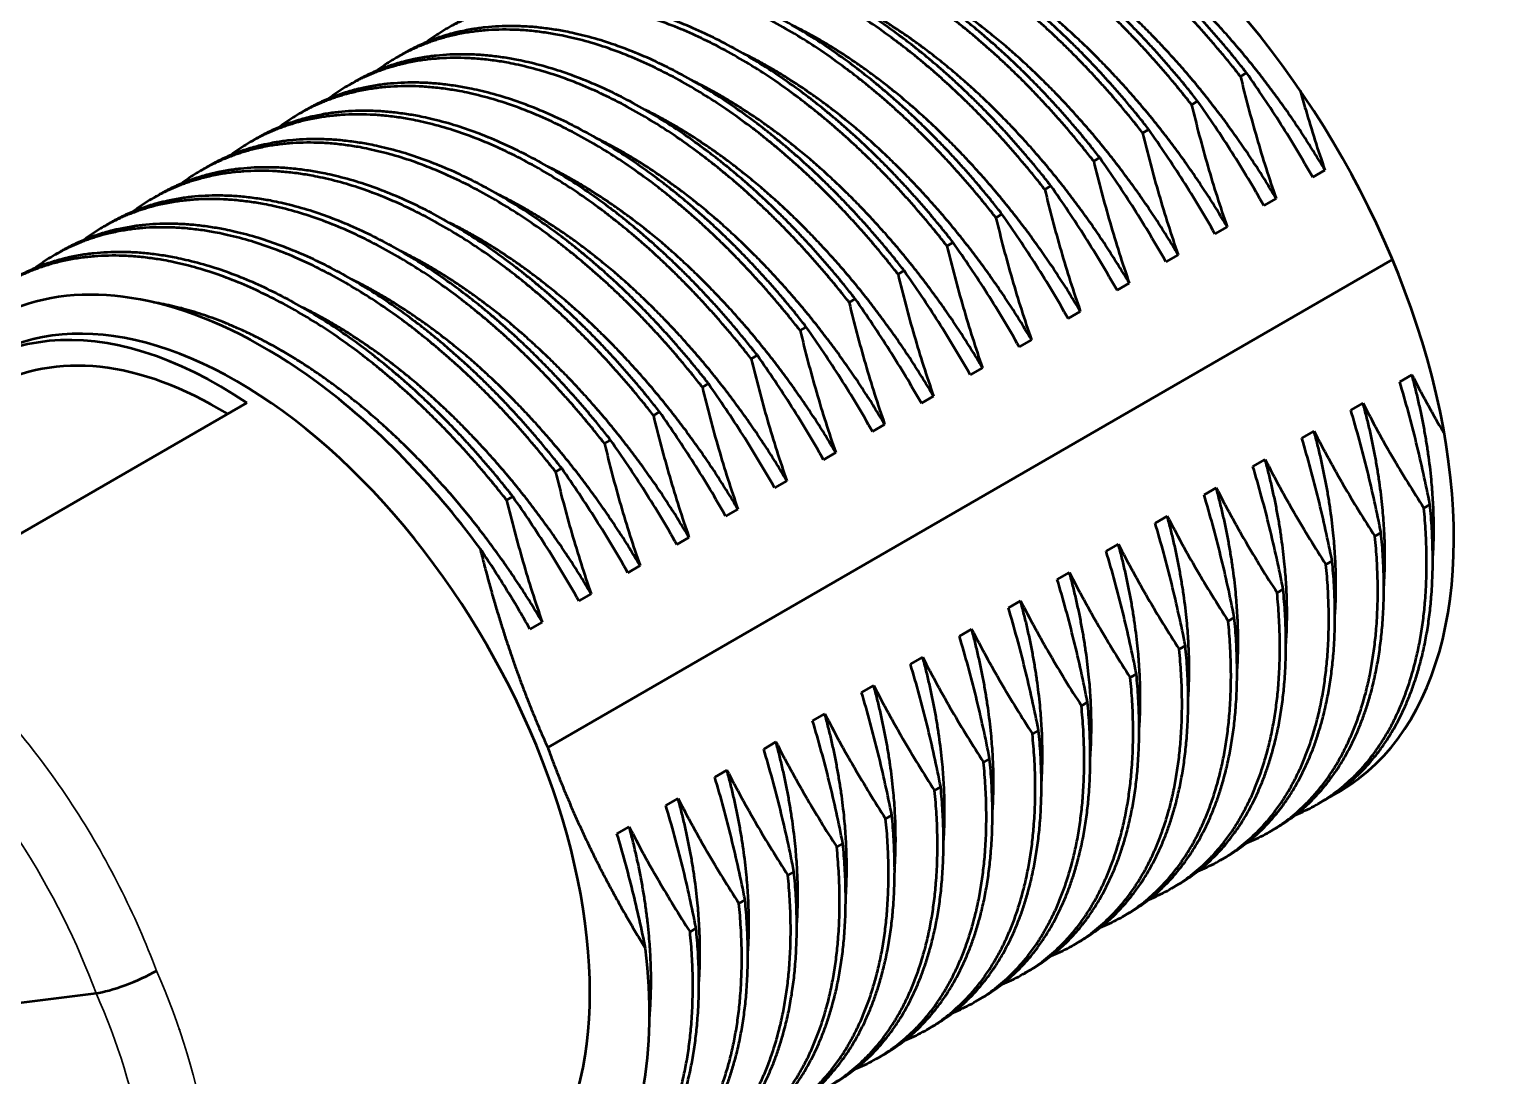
# Model space of a CAD drawing. Header units: millimetres. Extents: x -86 to 841, y -58 to 594.
# Drawn here: x 281.61 to 297.43, y 244.91 to 256.26 of the extents above; entities that cross this region are included whole.
import ezdxf

# ---------------------------------------------------------------- set-up
doc = ezdxf.new("R2010")
doc.units = ezdxf.units.MM
for name, color, linetype, lineweight in [('Symbol (ISO)', 7, 'Continuous', 25), ('Visible (ISO)', 7, 'Continuous', 50), ('Visible Narrow (ISO)', 7, 'Continuous', 35)]:
    doc.layers.add(name, color=color, linetype=linetype, lineweight=lineweight)
doc.styles.add('Note Text (ISO)', font='tahoma.ttf')
doc.dimstyles.new('Default - Method 1b (ISO)$7', dxfattribs={"dimtxt": 3.5, "dimasz": 2.5, "dimexe": 3.175, "dimexo": 0, "dimgap": 0.762, "dimtad": 1, "dimtoh": 1, "dimrnd": 1e-08, "dimtxsty": 'Note Text (ISO)', "dimcen": 0.09, "dimdle": 10, "dimclrd": 256, "dimclre": 256, "dimclrt": 256, "dimazin": 2, "dimtfac": 1, "dimtmove": 0, "dimatfit": 3, "dimfxl": 1, "dimtolj": 1, "dimlwd": -1, "dimlwe": -1, "dimarcsym": 0})

msp = doc.modelspace()

# ---------------------------------------------------------------- linework, layer by layer
at = {"layer": 'Visible (ISO)'}
for p, q in [((285.667, 255.996), (285.601, 255.958)), ((294.737, 255.747), (294.803, 255.786)), ((285.137, 255.69), (285.071, 255.652)), ((284.607, 255.384), (284.54, 255.345)), ((294.207, 255.441), (294.273, 255.479)), ((284.076, 255.077), (284.01, 255.039)), ((293.677, 255.135), (293.743, 255.173)), ((283.546, 254.771), (283.48, 254.733)), ((293.146, 254.829), (293.212, 254.867)), ((295.653, 254.731), (295.52, 254.654)), ((283.016, 254.465), (282.949, 254.427)), ((292.616, 254.522), (292.682, 254.561)), ((295.123, 254.424), (294.99, 254.348)), ((282.485, 254.159), (282.419, 254.121)), ((292.086, 254.216), (292.152, 254.255)), ((294.592, 254.118), (294.46, 254.042)), ((281.955, 253.853), (281.889, 253.814)), ((291.555, 253.91), (291.621, 253.948)), ((294.062, 253.812), (293.929, 253.736)), ((287.227, 248.473), (296.385, 253.761)), ((291.025, 253.604), (291.091, 253.642)), ((293.532, 253.506), (293.399, 253.429)), ((290.495, 253.298), (290.561, 253.336)), ((293.001, 253.2), (292.869, 253.123)), ((289.964, 252.992), (290.031, 253.03)), ((292.471, 252.893), (292.338, 252.817)), ((289.434, 252.685), (289.5, 252.724)), ((291.941, 252.587), (291.808, 252.511)), ((288.904, 252.379), (288.97, 252.417)), ((296.463, 252.437), (296.596, 252.513)), ((291.41, 252.281), (291.278, 252.205)), ((283.966, 252.208), (280.067, 249.957)), ((288.373, 252.073), (288.44, 252.111)), ((295.933, 252.13), (296.066, 252.207)), ((290.88, 251.975), (290.747, 251.898)), ((295.403, 251.824), (295.535, 251.901)), ((287.843, 251.767), (287.909, 251.805)), ((290.35, 251.669), (290.217, 251.592)), ((294.872, 251.518), (295.005, 251.595)), ((287.313, 251.461), (287.379, 251.499)), ((289.819, 251.363), (289.687, 251.286)), ((294.342, 251.212), (294.475, 251.288)), ((286.782, 251.154), (286.849, 251.193)), ((289.289, 251.056), (289.156, 250.98)), ((293.812, 250.906), (293.944, 250.982)), ((296.791, 251.106), (296.725, 251.068)), ((296.261, 250.8), (296.195, 250.762)), ((288.759, 250.75), (288.626, 250.674)), ((293.281, 250.6), (293.414, 250.676)), ((295.731, 250.494), (295.664, 250.456)), ((288.228, 250.444), (288.096, 250.367)), ((292.751, 250.293), (292.884, 250.37)), ((295.2, 250.188), (295.134, 250.15)), ((287.698, 250.138), (287.565, 250.061)), ((292.221, 249.987), (292.353, 250.064)), ((294.67, 249.882), (294.604, 249.843)), ((287.168, 249.832), (287.035, 249.755)), ((291.69, 249.681), (291.823, 249.757)), ((294.14, 249.576), (294.073, 249.537)), ((291.16, 249.375), (291.293, 249.451)), ((293.609, 249.269), (293.543, 249.231)), ((290.63, 249.069), (290.762, 249.145)), ((293.079, 248.963), (293.013, 248.925)), ((290.099, 248.762), (290.232, 248.839)), ((292.549, 248.657), (292.482, 248.619)), ((281.655, 248.439), (281.654, 248.439)), ((289.569, 248.456), (289.702, 248.533)), ((292.018, 248.351), (291.952, 248.313)), ((289.039, 248.15), (289.171, 248.227)), ((281.957, 248.025), (281.957, 248.025)), ((291.488, 248.045), (291.422, 248.006)), ((288.508, 247.844), (288.641, 247.92)), ((295.645, 247.9), (295.579, 247.862)), ((282.153, 247.728), (282.153, 247.728)), ((290.958, 247.738), (290.891, 247.7)), ((287.978, 247.538), (288.111, 247.614)), ((295.114, 247.594), (295.048, 247.556)), ((290.427, 247.432), (290.361, 247.394)), ((282.455, 247.213), (282.456, 247.213)), ((282.485, 247.159), (282.484, 247.159)), ((294.584, 247.288), (294.518, 247.249)), ((289.897, 247.126), (289.831, 247.088)), ((282.6, 246.938), (282.599, 246.938)), ((282.612, 246.912), (282.612, 246.912)), ((294.054, 246.982), (293.988, 246.943)), ((289.367, 246.82), (289.3, 246.782)), ((293.523, 246.675), (293.457, 246.637)), ((282.857, 246.379), (282.857, 246.379)), ((288.836, 246.514), (288.77, 246.475)), ((292.993, 246.369), (292.927, 246.331)), ((282.912, 246.245), (282.912, 246.245)), ((292.463, 246.063), (292.397, 246.025)), ((282.997, 246.029), (282.997, 246.029)), ((281.111, 245.655), (282.331, 245.81)), ((291.932, 245.757), (291.866, 245.718)), ((283.162, 245.617), (283.162, 245.617)), ((283.234, 245.418), (283.234, 245.417)), ((291.402, 245.451), (291.336, 245.412)), ((283.292, 245.242), (283.292, 245.242)), ((290.872, 245.144), (290.806, 245.106)), ((283.355, 245.033), (283.355, 245.033))]:
    msp.add_line(p, q, dxfattribs=at)
for centre, major_axis, ratio, start_param, end_param in [((292.808, 253.191), (-3, 5.196), 0.57735, 3.113961, 6.353672), ((283.616, 247.883), (2.503, -4.789), 0.583382, 2.317619, 3.501006), ((283.866, 248.028), (2.7, -4.677), 0.57735, 0, 3.141593), ((283.616, 247.883), (-2.364, 4.523), 0.583382, 5.512311, 6.307702), ((284.107, 248.067), (-3.034, 5.132), 0.572603, 3.727402, 4.052143), ((282.685, 246.014), (0.464, 0.188), 0.192153, 3.770286, 5.341159)]:
    msp.add_ellipse(centre, major_axis=major_axis, ratio=ratio, start_param=start_param, end_param=end_param, dxfattribs=at)
for points, weights, knots in [([(294.737, 255.747), (294.115, 256.544), (293.398, 257.139), (291.657, 258.584), (290.124, 258.374), (289.54, 258.294), (289.09, 257.952)], [0.962660741352, 0.967178132478, 1, 0.923879532511, 1, 0.969579118875, 0.963473117544], [0.315039361, 0.315039361, 0.315039361, 0.316964286, 0.316964286, 0.321428571, 0.321428571, 0.323212684, 0.323212684, 0.323212684]), ([(294.803, 255.786), (294.182, 256.583), (293.464, 257.178), (291.723, 258.622), (290.19, 258.412), (289.748, 258.352), (289.38, 258.139)], [0.962660741352, 0.967178132478, 1, 0.923879532511, 1, 0.976805622715, 0.967746185884], [0.279325075, 0.279325075, 0.279325075, 0.28125, 0.28125, 0.285714286, 0.285714286, 0.287074581, 0.287074581, 0.287074581]), ([(294.207, 255.441), (293.585, 256.238), (292.868, 256.833), (291.127, 258.278), (289.593, 258.068), (289.009, 257.988), (288.559, 257.646)], [0.962660741352, 0.967178132478, 1, 0.923879532511, 1, 0.969579118875, 0.963473117544], [0.350753646, 0.350753646, 0.350753646, 0.352678571, 0.352678571, 0.357142857, 0.357142857, 0.35892697, 0.35892697, 0.35892697]), ([(294.273, 255.479), (293.651, 256.276), (292.934, 256.871), (291.193, 258.316), (289.66, 258.106), (289.218, 258.046), (288.849, 257.833)], [0.962660741352, 0.967178132478, 1, 0.923879532511, 1, 0.976805622715, 0.967746185884], [0.315039361, 0.315039361, 0.315039361, 0.316964286, 0.316964286, 0.321428571, 0.321428571, 0.322788867, 0.322788867, 0.322788867]), ([(293.677, 255.135), (293.055, 255.932), (292.337, 256.527), (290.596, 257.972), (289.063, 257.762), (288.479, 257.682), (288.029, 257.34)], [0.962660741352, 0.967178132478, 1, 0.923879532511, 1, 0.969579118875, 0.963473117544], [0.386467932, 0.386467932, 0.386467932, 0.388392857, 0.388392857, 0.392857143, 0.392857143, 0.394641256, 0.394641256, 0.394641256]), ([(293.743, 255.173), (293.121, 255.97), (292.404, 256.565), (290.663, 258.01), (289.129, 257.8), (288.687, 257.74), (288.319, 257.527)], [0.962660741352, 0.967178132478, 1, 0.923879532511, 1, 0.976805622715, 0.967746185884], [0.350753646, 0.350753646, 0.350753646, 0.352678571, 0.352678571, 0.357142857, 0.357142857, 0.358503153, 0.358503153, 0.358503153]), ([(295.653, 254.731), (294.831, 256.126), (293.695, 257.067), (293.119, 257.544), (292.526, 257.835)], [0.968998828714, 0.945548623307, 1, 0.971617161099, 0.964400391474], [0.278056555, 0.278056555, 0.278056555, 0.28125, 0.28125, 0.282914586, 0.282914586, 0.282914586]), ([(293.146, 254.829), (292.524, 255.626), (291.807, 256.221), (290.066, 257.665), (288.533, 257.456), (287.949, 257.376), (287.499, 257.034)], [0.962660741352, 0.967178132478, 1, 0.923879532511, 1, 0.969579118875, 0.963473117544], [0.422182218, 0.422182218, 0.422182218, 0.424107143, 0.424107143, 0.428571429, 0.428571429, 0.430355541, 0.430355541, 0.430355541]), ([(293.212, 254.867), (292.591, 255.664), (291.873, 256.259), (290.132, 257.704), (288.599, 257.494), (288.157, 257.433), (287.789, 257.221)], [0.962660741352, 0.967178132478, 1, 0.923879532511, 1, 0.976805622715, 0.967746185884], [0.386467932, 0.386467932, 0.386467932, 0.388392857, 0.388392857, 0.392857143, 0.392857143, 0.394217438, 0.394217438, 0.394217438]), ([(295.123, 254.424), (294.301, 255.82), (293.165, 256.76), (292.588, 257.238), (291.996, 257.529)], [0.968998828714, 0.945548623307, 1, 0.971617161099, 0.964400391474], [0.313770841, 0.313770841, 0.313770841, 0.316964286, 0.316964286, 0.318628872, 0.318628872, 0.318628872]), ([(292.616, 254.522), (291.994, 255.319), (291.277, 255.915), (289.536, 257.359), (288.002, 257.149), (287.418, 257.069), (286.968, 256.728)], [0.962660741352, 0.967178132478, 1, 0.923879532511, 1, 0.969579118875, 0.963473117544], [0.457896504, 0.457896504, 0.457896504, 0.459821429, 0.459821429, 0.464285714, 0.464285714, 0.466069827, 0.466069827, 0.466069827]), ([(292.682, 254.561), (292.06, 255.358), (291.343, 255.953), (289.602, 257.397), (288.069, 257.188), (287.627, 257.127), (287.258, 256.915)], [0.962660741352, 0.967178132478, 1, 0.923879532511, 1, 0.976805622715, 0.967746185884], [0.422182218, 0.422182218, 0.422182218, 0.424107143, 0.424107143, 0.428571429, 0.428571429, 0.429931724, 0.429931724, 0.429931724]), ([(294.592, 254.118), (293.771, 255.514), (292.634, 256.454), (292.058, 256.931), (291.465, 257.223)], [0.968998828714, 0.945548623307, 1, 0.971617161099, 0.964400391474], [0.349485127, 0.349485127, 0.349485127, 0.352678571, 0.352678571, 0.354343158, 0.354343158, 0.354343158]), ([(292.086, 254.216), (291.464, 255.013), (290.746, 255.608), (289.005, 257.053), (287.472, 256.843), (286.888, 256.763), (286.438, 256.421)], [0.962660741352, 0.967178132478, 1, 0.923879532511, 1, 0.969579118875, 0.963473117544], [0.493610789, 0.493610789, 0.493610789, 0.495535714, 0.495535714, 0.5, 0.5, 0.501784113, 0.501784113, 0.501784113]), ([(292.152, 254.255), (291.53, 255.052), (290.813, 255.647), (289.072, 257.091), (287.538, 256.881), (287.096, 256.821), (286.728, 256.608)], [0.962660741352, 0.967178132478, 1, 0.923879532511, 1, 0.976805622715, 0.967746185884], [0.457896504, 0.457896504, 0.457896504, 0.459821429, 0.459821429, 0.464285714, 0.464285714, 0.46564601, 0.46564601, 0.46564601]), ([(294.062, 253.812), (293.24, 255.208), (292.104, 256.148), (291.528, 256.625), (290.935, 256.917)], [0.968998828714, 0.945548623307, 1, 0.971617161099, 0.964400391474], [0.385199412, 0.385199412, 0.385199412, 0.388392857, 0.388392857, 0.390057444, 0.390057444, 0.390057444]), ([(291.555, 253.91), (290.933, 254.707), (290.216, 255.302), (288.475, 256.747), (286.942, 256.537), (286.358, 256.457), (285.908, 256.115)], [0.962660741352, 0.967178132478, 1, 0.923879532511, 1, 0.969579118875, 0.963473117544], [0.529325075, 0.529325075, 0.529325075, 0.53125, 0.53125, 0.535714286, 0.535714286, 0.537498399, 0.537498399, 0.537498399]), ([(291.621, 253.948), (291, 254.745), (290.282, 255.34), (288.541, 256.785), (287.008, 256.575), (286.566, 256.515), (286.198, 256.302)], [0.962660741352, 0.967178132478, 1, 0.923879532511, 1, 0.976805622715, 0.967746185884], [0.493610789, 0.493610789, 0.493610789, 0.495535714, 0.495535714, 0.5, 0.5, 0.501360295, 0.501360295, 0.501360295]), ([(293.532, 253.506), (292.71, 254.901), (291.574, 255.842), (290.997, 256.319), (290.405, 256.61)], [0.968998828714, 0.945548623307, 1, 0.971617161099, 0.964400391474], [0.420913698, 0.420913698, 0.420913698, 0.424107143, 0.424107143, 0.425771729, 0.425771729, 0.425771729]), ([(291.025, 253.604), (290.403, 254.401), (289.686, 254.996), (287.945, 256.441), (286.411, 256.231), (285.827, 256.151), (285.377, 255.809)], [0.962660741352, 0.967178132478, 1, 0.923879532511, 1, 0.969579118875, 0.963473117544], [0.565039361, 0.565039361, 0.565039361, 0.566964286, 0.566964286, 0.571428571, 0.571428571, 0.573212684, 0.573212684, 0.573212684]), ([(291.091, 253.642), (290.469, 254.439), (289.752, 255.034), (288.011, 256.479), (286.478, 256.269), (286.036, 256.209), (285.667, 255.996)], [0.962660741352, 0.967178132478, 1, 0.923879532511, 1, 0.976805622715, 0.967746185884], [0.529325075, 0.529325075, 0.529325075, 0.53125, 0.53125, 0.535714286, 0.535714286, 0.537074581, 0.537074581, 0.537074581]), ([(293.001, 253.2), (292.18, 254.595), (291.043, 255.536), (290.467, 256.013), (289.874, 256.304)], [0.968998828714, 0.945548623307, 1, 0.971617161099, 0.964400391474], [0.456627984, 0.456627984, 0.456627984, 0.459821429, 0.459821429, 0.461486015, 0.461486015, 0.461486015]), ([(290.495, 253.298), (289.873, 254.095), (289.155, 254.69), (287.414, 256.134), (285.881, 255.925), (285.297, 255.845), (284.847, 255.503)], [0.962660741352, 0.967178132478, 1, 0.923879532511, 1, 0.969579118875, 0.963473117544], [0.600753646, 0.600753646, 0.600753646, 0.602678571, 0.602678571, 0.607142857, 0.607142857, 0.60892697, 0.60892697, 0.60892697]), ([(290.561, 253.336), (289.939, 254.133), (289.222, 254.728), (287.481, 256.173), (285.947, 255.963), (285.505, 255.902), (285.137, 255.69)], [0.962660741352, 0.967178132478, 1, 0.923879532511, 1, 0.976805622715, 0.967746185884], [0.565039361, 0.565039361, 0.565039361, 0.566964286, 0.566964286, 0.571428571, 0.571428571, 0.572788867, 0.572788867, 0.572788867]), ([(292.471, 252.893), (291.649, 254.289), (290.513, 255.23), (289.937, 255.707), (289.344, 255.998)], [0.968998828714, 0.945548623307, 1, 0.971617161099, 0.964400391474], [0.49234227, 0.49234227, 0.49234227, 0.495535714, 0.495535714, 0.497200301, 0.497200301, 0.497200301]), ([(289.964, 252.992), (289.342, 253.789), (288.625, 254.384), (286.884, 255.828), (285.351, 255.618), (284.767, 255.539), (284.317, 255.197)], [0.962660741352, 0.967178132478, 1, 0.923879532511, 1, 0.969579118875, 0.963473117544], [0.636467932, 0.636467932, 0.636467932, 0.638392857, 0.638392857, 0.642857143, 0.642857143, 0.644641256, 0.644641256, 0.644641256]), ([(290.031, 253.03), (289.409, 253.827), (288.691, 254.422), (286.95, 255.866), (285.417, 255.657), (284.975, 255.596), (284.607, 255.384)], [0.962660741352, 0.967178132478, 1, 0.923879532511, 1, 0.976805622715, 0.967746185884], [0.600753646, 0.600753646, 0.600753646, 0.602678571, 0.602678571, 0.607142857, 0.607142857, 0.608503153, 0.608503153, 0.608503153]), ([(291.941, 252.587), (291.119, 253.983), (289.983, 254.923), (289.406, 255.4), (288.814, 255.692)], [0.968998828714, 0.945548623307, 1, 0.971617161099, 0.964400391474], [0.528056555, 0.528056555, 0.528056555, 0.53125, 0.53125, 0.532914586, 0.532914586, 0.532914586]), ([(291.41, 252.281), (290.589, 253.677), (289.452, 254.617), (288.876, 255.094), (288.283, 255.386)], [0.968998828714, 0.945548623307, 1, 0.971617161099, 0.964400391474], [0.563770841, 0.563770841, 0.563770841, 0.566964286, 0.566964286, 0.568628872, 0.568628872, 0.568628872]), ([(289.434, 252.685), (288.812, 253.482), (288.095, 254.077), (286.354, 255.522), (284.82, 255.312), (284.236, 255.232), (283.786, 254.89)], [0.962660741352, 0.967178132478, 1, 0.923879532511, 1, 0.969579118875, 0.963473117544], [0.672182218, 0.672182218, 0.672182218, 0.674107143, 0.674107143, 0.678571429, 0.678571429, 0.680355541, 0.680355541, 0.680355541]), ([(289.5, 252.724), (288.878, 253.521), (288.161, 254.116), (286.42, 255.56), (284.887, 255.351), (284.445, 255.29), (284.076, 255.077)], [0.962660741352, 0.967178132478, 1, 0.923879532511, 1, 0.976805622715, 0.967746185884], [0.636467932, 0.636467932, 0.636467932, 0.638392857, 0.638392857, 0.642857143, 0.642857143, 0.644217438, 0.644217438, 0.644217438]), ([(288.97, 252.417), (288.348, 253.214), (287.631, 253.809), (285.89, 255.254), (284.356, 255.044), (283.914, 254.984), (283.546, 254.771)], [0.962660741352, 0.967178132478, 1, 0.923879532511, 1, 0.976805622715, 0.967746185884], [0.672182218, 0.672182218, 0.672182218, 0.674107143, 0.674107143, 0.678571429, 0.678571429, 0.679931724, 0.679931724, 0.679931724]), ([(290.88, 251.975), (290.058, 253.37), (288.922, 254.311), (288.346, 254.788), (287.753, 255.079)], [0.968998828714, 0.945548623307, 1, 0.971617161099, 0.964400391474], [0.599485127, 0.599485127, 0.599485127, 0.602678571, 0.602678571, 0.604343158, 0.604343158, 0.604343158]), ([(288.904, 252.379), (288.282, 253.176), (287.564, 253.771), (285.823, 255.216), (284.29, 255.006), (283.706, 254.926), (283.256, 254.584)], [0.962660741352, 0.967178132478, 1, 0.923879532511, 1, 0.969579118875, 0.963473117544], [0.707896504, 0.707896504, 0.707896504, 0.709821429, 0.709821429, 0.714285714, 0.714285714, 0.716069827, 0.716069827, 0.716069827]), ([(288.44, 252.111), (287.818, 252.908), (287.1, 253.503), (285.359, 254.948), (283.826, 254.738), (283.384, 254.678), (283.016, 254.465)], [0.962660741352, 0.967178132478, 1, 0.923879532511, 1, 0.976805622715, 0.967746185884], [0.707896504, 0.707896504, 0.707896504, 0.709821429, 0.709821429, 0.714285714, 0.714285714, 0.71564601, 0.71564601, 0.71564601]), ([(290.35, 251.669), (289.528, 253.064), (288.392, 254.005), (287.815, 254.482), (287.223, 254.773)], [0.968998828714, 0.945548623307, 1, 0.971617161099, 0.964400391474], [0.635199412, 0.635199412, 0.635199412, 0.638392857, 0.638392857, 0.640057444, 0.640057444, 0.640057444]), ([(288.373, 252.073), (287.751, 252.87), (287.034, 253.465), (285.293, 254.91), (283.76, 254.7), (283.176, 254.62), (282.726, 254.278)], [0.962660741352, 0.967178132478, 1, 0.923879532511, 1, 0.969579118875, 0.963473117544], [0.743610789, 0.743610789, 0.743610789, 0.745535714, 0.745535714, 0.75, 0.75, 0.751784113, 0.751784113, 0.751784113]), ([(287.909, 251.805), (287.287, 252.602), (286.57, 253.197), (284.829, 254.642), (283.296, 254.432), (282.854, 254.372), (282.485, 254.159)], [0.962660741352, 0.967178132478, 1, 0.923879532511, 1, 0.976805622715, 0.967746185884], [0.743610789, 0.743610789, 0.743610789, 0.745535714, 0.745535714, 0.75, 0.75, 0.751360295, 0.751360295, 0.751360295]), ([(289.819, 251.363), (288.998, 252.758), (287.862, 253.699), (287.285, 254.176), (286.692, 254.467)], [0.968998828714, 0.945548623307, 1, 0.971617161099, 0.964400391474], [0.670913698, 0.670913698, 0.670913698, 0.674107143, 0.674107143, 0.675771729, 0.675771729, 0.675771729]), ([(287.843, 251.767), (287.221, 252.564), (286.504, 253.159), (284.763, 254.603), (283.229, 254.394), (282.645, 254.314), (282.195, 253.972)], [0.962660741352, 0.967178132478, 1, 0.923879532511, 1, 0.969579118875, 0.963473117544], [0.779325075, 0.779325075, 0.779325075, 0.78125, 0.78125, 0.785714286, 0.785714286, 0.787498399, 0.787498399, 0.787498399]), ([(287.379, 251.499), (286.757, 252.296), (286.04, 252.891), (284.299, 254.336), (282.765, 254.126), (282.323, 254.065), (281.955, 253.853)], [0.962660741352, 0.967178132478, 1, 0.923879532511, 1, 0.976805622715, 0.967746185884], [0.779325075, 0.779325075, 0.779325075, 0.78125, 0.78125, 0.785714286, 0.785714286, 0.787074581, 0.787074581, 0.787074581]), ([(289.289, 251.056), (288.467, 252.452), (287.331, 253.392), (286.755, 253.869), (286.162, 254.161)], [0.968998828714, 0.945548623307, 1, 0.971617161099, 0.964400391474], [0.706627984, 0.706627984, 0.706627984, 0.709821429, 0.709821429, 0.711486015, 0.711486015, 0.711486015]), ([(287.313, 251.461), (286.691, 252.258), (285.973, 252.853), (284.232, 254.297), (282.699, 254.088), (282.115, 254.008), (281.665, 253.666)], [0.962660741352, 0.967178132478, 1, 0.923879532511, 1, 0.969579118875, 0.963473117544], [0.815039361, 0.815039361, 0.815039361, 0.816964286, 0.816964286, 0.821428571, 0.821428571, 0.823212684, 0.823212684, 0.823212684]), ([(286.782, 251.154), (286.16, 251.951), (285.443, 252.546), (283.702, 253.991), (282.169, 253.781), (280.646, 253.573), (280.194, 251.84)], [0.962660741352, 0.967178132478, 1, 0.923879532511, 1, 0.924376174758, 0.999013196117], [0.85075365, 0.85075365, 0.85075365, 0.85267857, 0.85267857, 0.85714286, 0.85714286, 0.86157802, 0.86157802, 0.86157802]), ([(286.849, 251.193), (286.227, 251.99), (285.509, 252.585), (283.768, 254.029), (282.235, 253.82), (281.793, 253.759), (281.425, 253.546)], [0.962660741352, 0.967178132478, 1, 0.923879532511, 1, 0.976805622715, 0.967746185884], [0.815039361, 0.815039361, 0.815039361, 0.816964286, 0.816964286, 0.821428571, 0.821428571, 0.822788867, 0.822788867, 0.822788867]), ([(288.759, 250.75), (287.937, 252.146), (286.801, 253.086), (286.225, 253.563), (285.632, 253.855)], [0.968998828714, 0.945548623307, 1, 0.971617161099, 0.964400391474], [0.74234227, 0.74234227, 0.74234227, 0.745535714, 0.745535714, 0.747200301, 0.747200301, 0.747200301]), ([(288.228, 250.444), (287.407, 251.84), (286.271, 252.78), (285.694, 253.257), (285.101, 253.548)], [0.968998828714, 0.945548623307, 1, 0.971617161099, 0.964400391474], [0.778056555, 0.778056555, 0.778056555, 0.78125, 0.78125, 0.782914586, 0.782914586, 0.782914586]), ([(287.168, 249.832), (286.346, 251.227), (285.21, 252.168), (284.07, 253.111), (282.957, 253.298)], [0.968998828714, 0.945548623307, 1, 0.945365785084, 0.96915719045], [0.849485127, 0.849485127, 0.849485127, 0.852678571, 0.852678571, 0.855882739, 0.855882739, 0.855882739]), ([(287.698, 250.138), (286.876, 251.533), (285.74, 252.474), (285.164, 252.951), (284.571, 253.242)], [0.968998828714, 0.945548623307, 1, 0.971617161099, 0.964400391474], [0.813770841, 0.813770841, 0.813770841, 0.816964286, 0.816964286, 0.818628872, 0.818628872, 0.818628872]), ([(295.337, 247.744), (296.357, 248.154), (296.655, 249.497), (296.812, 250.203), (296.725, 251.068)], [0.975317157489, 0.939375488354, 1, 0.967178132478, 0.962660741352], [0.30448023, 0.30448023, 0.30448023, 0.308035714, 0.308035714, 0.309960639, 0.309960639, 0.309960639]), ([(295.645, 247.9), (296.464, 248.373), (296.722, 249.535), (296.878, 250.242), (296.791, 251.106)], [0.967746185884, 0.947073909797, 1, 0.967178132478, 0.962660741352], [0.269217438, 0.269217438, 0.269217438, 0.272321429, 0.272321429, 0.274246354, 0.274246354, 0.274246354]), ([(295.114, 247.594), (295.933, 248.067), (296.191, 249.229), (296.348, 249.935), (296.261, 250.8)], [0.967746185884, 0.947073909797, 1, 0.967178132478, 0.962660741352], [0.304931724, 0.304931724, 0.304931724, 0.308035714, 0.308035714, 0.309960639, 0.309960639, 0.309960639]), ([(294.807, 247.438), (295.827, 247.848), (296.125, 249.191), (296.282, 249.897), (296.195, 250.762)], [0.975317157489, 0.939375488354, 1, 0.967178132478, 0.962660741352], [0.340194516, 0.340194516, 0.340194516, 0.34375, 0.34375, 0.345674925, 0.345674925, 0.345674925]), ([(294.584, 247.288), (295.403, 247.76), (295.661, 248.923), (295.818, 249.629), (295.731, 250.494)], [0.967746185884, 0.947073909797, 1, 0.967178132478, 0.962660741352], [0.34064601, 0.34064601, 0.34064601, 0.34375, 0.34375, 0.345674925, 0.345674925, 0.345674925]), ([(294.276, 247.132), (295.297, 247.542), (295.595, 248.885), (295.751, 249.591), (295.664, 250.456)], [0.975317157489, 0.939375488354, 1, 0.967178132478, 0.962660741352], [0.375908801, 0.375908801, 0.375908801, 0.379464286, 0.379464286, 0.381389211, 0.381389211, 0.381389211]), ([(294.054, 246.982), (294.873, 247.454), (295.131, 248.617), (295.287, 249.323), (295.2, 250.188)], [0.967746185884, 0.947073909797, 1, 0.967178132478, 0.962660741352], [0.376360295, 0.376360295, 0.376360295, 0.379464286, 0.379464286, 0.381389211, 0.381389211, 0.381389211]), ([(293.746, 246.826), (294.766, 247.236), (295.064, 248.579), (295.221, 249.285), (295.134, 250.15)], [0.975317157489, 0.939375488354, 1, 0.967178132478, 0.962660741352], [0.411623087, 0.411623087, 0.411623087, 0.415178571, 0.415178571, 0.417103496, 0.417103496, 0.417103496]), ([(293.216, 246.52), (294.236, 246.93), (294.534, 248.272), (294.691, 248.979), (294.604, 249.843)], [0.975317157489, 0.939375488354, 1, 0.967178132478, 0.962660741352], [0.447337373, 0.447337373, 0.447337373, 0.450892857, 0.450892857, 0.452817782, 0.452817782, 0.452817782]), ([(293.523, 246.675), (294.342, 247.148), (294.6, 248.311), (294.757, 249.017), (294.67, 249.882)], [0.967746185884, 0.947073909797, 1, 0.967178132478, 0.962660741352], [0.412074581, 0.412074581, 0.412074581, 0.415178571, 0.415178571, 0.417103496, 0.417103496, 0.417103496]), ([(292.685, 246.213), (293.706, 246.624), (294.004, 247.966), (294.16, 248.672), (294.073, 249.537)], [0.975317157489, 0.939375488354, 1, 0.967178132478, 0.962660741352], [0.483051658, 0.483051658, 0.483051658, 0.486607143, 0.486607143, 0.488532068, 0.488532068, 0.488532068]), ([(292.993, 246.369), (293.812, 246.842), (294.07, 248.005), (294.227, 248.711), (294.14, 249.576)], [0.967746185884, 0.947073909797, 1, 0.967178132478, 0.962660741352], [0.447788867, 0.447788867, 0.447788867, 0.450892857, 0.450892857, 0.452817782, 0.452817782, 0.452817782]), ([(292.155, 245.907), (293.175, 246.317), (293.473, 247.66), (293.63, 248.366), (293.543, 249.231)], [0.975317157489, 0.939375488354, 1, 0.967178132478, 0.962660741352], [0.518765944, 0.518765944, 0.518765944, 0.522321429, 0.522321429, 0.524246354, 0.524246354, 0.524246354]), ([(292.463, 246.063), (293.282, 246.536), (293.54, 247.698), (293.696, 248.404), (293.609, 249.269)], [0.967746185884, 0.947073909797, 1, 0.967178132478, 0.962660741352], [0.483503153, 0.483503153, 0.483503153, 0.486607143, 0.486607143, 0.488532068, 0.488532068, 0.488532068]), ([(291.625, 245.601), (292.645, 246.011), (292.943, 247.354), (293.1, 248.06), (293.013, 248.925)], [0.975317157489, 0.939375488354, 1, 0.967178132478, 0.962660741352], [0.55448023, 0.55448023, 0.55448023, 0.558035714, 0.558035714, 0.559960639, 0.559960639, 0.559960639]), ([(291.932, 245.757), (292.751, 246.229), (293.009, 247.392), (293.166, 248.098), (293.079, 248.963)], [0.967746185884, 0.947073909797, 1, 0.967178132478, 0.962660741352], [0.519217438, 0.519217438, 0.519217438, 0.522321429, 0.522321429, 0.524246354, 0.524246354, 0.524246354]), ([(291.094, 245.295), (292.115, 245.705), (292.413, 247.048), (292.569, 247.754), (292.482, 248.619)], [0.975317157489, 0.939375488354, 1, 0.967178132478, 0.962660741352], [0.590194516, 0.590194516, 0.590194516, 0.59375, 0.59375, 0.595674925, 0.595674925, 0.595674925]), ([(291.402, 245.451), (292.221, 245.923), (292.479, 247.086), (292.636, 247.792), (292.549, 248.657)], [0.967746185884, 0.947073909797, 1, 0.967178132478, 0.962660741352], [0.554931724, 0.554931724, 0.554931724, 0.558035714, 0.558035714, 0.559960639, 0.559960639, 0.559960639]), ([(290.564, 244.989), (291.584, 245.399), (291.882, 246.742), (292.039, 247.448), (291.952, 248.313)], [0.975317157489, 0.939375488354, 1, 0.967178132478, 0.962660741352], [0.625908801, 0.625908801, 0.625908801, 0.629464286, 0.629464286, 0.631389211, 0.631389211, 0.631389211]), ([(290.872, 245.144), (291.691, 245.617), (291.949, 246.78), (292.105, 247.486), (292.018, 248.351)], [0.967746185884, 0.947073909797, 1, 0.967178132478, 0.962660741352], [0.59064601, 0.59064601, 0.59064601, 0.59375, 0.59375, 0.595674925, 0.595674925, 0.595674925]), ([(290.034, 244.682), (291.054, 245.093), (291.352, 246.435), (291.509, 247.141), (291.422, 248.006)], [0.975317157489, 0.939375488354, 1, 0.967178132478, 0.962660741352], [0.661623087, 0.661623087, 0.661623087, 0.665178571, 0.665178571, 0.667103496, 0.667103496, 0.667103496]), ([(290.342, 244.838), (291.16, 245.311), (291.418, 246.474), (291.575, 247.18), (291.488, 248.045)], [0.967746185884, 0.947073909797, 1, 0.967178132478, 0.962660741352], [0.626360295, 0.626360295, 0.626360295, 0.629464286, 0.629464286, 0.631389211, 0.631389211, 0.631389211]), ([(289.503, 244.376), (290.524, 244.786), (290.822, 246.129), (290.979, 246.835), (290.891, 247.7)], [0.975317157489, 0.939375488354, 1, 0.967178132478, 0.962660741352], [0.697337373, 0.697337373, 0.697337373, 0.700892857, 0.700892857, 0.702817782, 0.702817782, 0.702817782]), ([(289.811, 244.532), (290.63, 245.005), (290.888, 246.167), (291.045, 246.874), (290.958, 247.738)], [0.967746185884, 0.947073909797, 1, 0.967178132478, 0.962660741352], [0.662074581, 0.662074581, 0.662074581, 0.665178571, 0.665178571, 0.667103496, 0.667103496, 0.667103496]), ([(288.973, 244.07), (289.993, 244.48), (290.291, 245.823), (290.448, 246.529), (290.361, 247.394)], [0.975317157489, 0.939375488354, 1, 0.967178132478, 0.962660741352], [0.733051658, 0.733051658, 0.733051658, 0.736607143, 0.736607143, 0.738532068, 0.738532068, 0.738532068]), ([(289.281, 244.226), (290.1, 244.699), (290.358, 245.861), (290.514, 246.567), (290.427, 247.432)], [0.967746185884, 0.947073909797, 1, 0.967178132478, 0.962660741352], [0.697788867, 0.697788867, 0.697788867, 0.700892857, 0.700892857, 0.702817782, 0.702817782, 0.702817782]), ([(288.443, 243.764), (289.463, 244.174), (289.761, 245.517), (289.918, 246.223), (289.831, 247.088)], [0.975317157489, 0.939375488354, 1, 0.967178132478, 0.962660741352], [0.768765944, 0.768765944, 0.768765944, 0.772321429, 0.772321429, 0.774246354, 0.774246354, 0.774246354]), ([(288.751, 243.92), (289.569, 244.392), (289.827, 245.555), (289.984, 246.261), (289.897, 247.126)], [0.967746185884, 0.947073909797, 1, 0.967178132478, 0.962660741352], [0.733503153, 0.733503153, 0.733503153, 0.736607143, 0.736607143, 0.738532068, 0.738532068, 0.738532068]), ([(287.912, 243.458), (288.933, 243.868), (289.231, 245.211), (289.388, 245.917), (289.3, 246.782)], [0.975317157489, 0.939375488354, 1, 0.967178132478, 0.962660741352], [0.80448023, 0.80448023, 0.80448023, 0.808035714, 0.808035714, 0.809960639, 0.809960639, 0.809960639]), ([(288.22, 243.613), (289.039, 244.086), (289.297, 245.249), (289.454, 245.955), (289.367, 246.82)], [0.967746185884, 0.947073909797, 1, 0.967178132478, 0.962660741352], [0.769217438, 0.769217438, 0.769217438, 0.772321429, 0.772321429, 0.774246354, 0.774246354, 0.774246354]), ([(287.382, 243.152), (288.402, 243.562), (288.7, 244.904), (288.857, 245.61), (288.77, 246.475)], [0.975317157489, 0.939375488354, 1, 0.967178132478, 0.962660741352], [0.840194516, 0.840194516, 0.840194516, 0.84375, 0.84375, 0.845674925, 0.845674925, 0.845674925]), ([(287.69, 243.307), (288.509, 243.78), (288.767, 244.943), (288.923, 245.649), (288.836, 246.514)], [0.967746185884, 0.947073909797, 1, 0.967178132478, 0.962660741352], [0.804931724, 0.804931724, 0.804931724, 0.808035714, 0.808035714, 0.809960639, 0.809960639, 0.809960639])]:
    msp.add_rational_spline(points, weights, degree=2, knots=knots, dxfattribs=at)
for points, knots in [([(294.737, 255.747), (294.791, 255.523), (294.85, 255.301), (294.978, 254.859), (295.047, 254.641), (295.123, 254.424)], [-0.1383794, -0.1383794, -0.1383794, -0.1383794, -0.0692014, -0.0692014, 0, 0, 0, 0]), ([(295.52, 254.654), (295.41, 254.851), (295.295, 255.043), (295.055, 255.42), (294.931, 255.604), (294.803, 255.786)], [-0.1392069, -0.1392069, -0.1392069, -0.1392069, -0.0696465, -0.0696465, 0, 0, 0, 0]), ([(295.385, 255.594), (295.404, 255.525), (295.424, 255.455), (295.508, 255.165), (295.577, 254.947), (295.653, 254.731)], [-0.09087362, -0.09087362, -0.09087362, -0.09087362, -0.0692014, -0.0692014, 0, 0, 0, 0]), ([(294.207, 255.441), (294.261, 255.217), (294.319, 254.995), (294.447, 254.553), (294.517, 254.335), (294.592, 254.118)], [-0.1383794, -0.1383794, -0.1383794, -0.1383794, -0.0692014, -0.0692014, 0, 0, 0, 0]), ([(294.99, 254.348), (294.88, 254.544), (294.764, 254.736), (294.525, 255.113), (294.401, 255.298), (294.273, 255.479)], [-0.1392069, -0.1392069, -0.1392069, -0.1392069, -0.0696465, -0.0696465, 0, 0, 0, 0]), ([(293.677, 255.135), (293.73, 254.911), (293.789, 254.688), (293.917, 254.247), (293.986, 254.028), (294.062, 253.812)], [-0.1383794, -0.1383794, -0.1383794, -0.1383794, -0.0692014, -0.0692014, 0, 0, 0, 0]), ([(294.46, 254.042), (294.349, 254.238), (294.234, 254.43), (293.994, 254.807), (293.87, 254.992), (293.743, 255.173)], [-0.1392069, -0.1392069, -0.1392069, -0.1392069, -0.0696465, -0.0696465, 0, 0, 0, 0]), ([(293.146, 254.829), (293.2, 254.605), (293.259, 254.382), (293.387, 253.941), (293.456, 253.722), (293.532, 253.506)], [-0.1383794, -0.1383794, -0.1383794, -0.1383794, -0.0692014, -0.0692014, 0, 0, 0, 0]), ([(293.929, 253.736), (293.819, 253.932), (293.704, 254.124), (293.464, 254.501), (293.34, 254.686), (293.212, 254.867)], [-0.1392069, -0.1392069, -0.1392069, -0.1392069, -0.0696465, -0.0696465, 0, 0, 0, 0]), ([(292.616, 254.522), (292.67, 254.299), (292.728, 254.076), (292.856, 253.634), (292.926, 253.416), (293.001, 253.2)], [-0.1383794, -0.1383794, -0.1383794, -0.1383794, -0.0692014, -0.0692014, 0, 0, 0, 0]), ([(293.399, 253.429), (293.289, 253.626), (293.173, 253.818), (292.934, 254.195), (292.81, 254.38), (292.682, 254.561)], [-0.1392069, -0.1392069, -0.1392069, -0.1392069, -0.0696465, -0.0696465, 0, 0, 0, 0]), ([(292.086, 254.216), (292.139, 253.992), (292.198, 253.77), (292.326, 253.328), (292.395, 253.11), (292.471, 252.893)], [-0.1383794, -0.1383794, -0.1383794, -0.1383794, -0.0692014, -0.0692014, 0, 0, 0, 0]), ([(292.869, 253.123), (292.758, 253.32), (292.643, 253.512), (292.403, 253.889), (292.279, 254.073), (292.152, 254.255)], [-0.1392069, -0.1392069, -0.1392069, -0.1392069, -0.0696465, -0.0696465, 0, 0, 0, 0]), ([(291.555, 253.91), (291.609, 253.686), (291.668, 253.464), (291.796, 253.022), (291.865, 252.804), (291.941, 252.587)], [-0.1383794, -0.1383794, -0.1383794, -0.1383794, -0.0692014, -0.0692014, 0, 0, 0, 0]), ([(292.338, 252.817), (292.228, 253.013), (292.113, 253.205), (291.873, 253.583), (291.749, 253.767), (291.621, 253.948)], [-0.1392069, -0.1392069, -0.1392069, -0.1392069, -0.0696465, -0.0696465, 0, 0, 0, 0]), ([(291.808, 252.511), (291.698, 252.707), (291.582, 252.899), (291.343, 253.276), (291.219, 253.461), (291.091, 253.642)], [-0.1392069, -0.1392069, -0.1392069, -0.1392069, -0.0696465, -0.0696465, 0, 0, 0, 0]), ([(291.025, 253.604), (291.079, 253.38), (291.137, 253.158), (291.265, 252.716), (291.335, 252.498), (291.41, 252.281)], [-0.1383794, -0.1383794, -0.1383794, -0.1383794, -0.0692014, -0.0692014, 0, 0, 0, 0]), ([(286.494, 250.631), (286.235, 250.981), (285.957, 251.309), (285.362, 251.919), (285.044, 252.199), (284.178, 252.836), (283.625, 253.116), (282.586, 253.403), (282.106, 253.419), (281.268, 253.198), (280.913, 252.97), (280.44, 252.399), (280.286, 252.113), (280.175, 251.786)], [-1.433975, -1.433975, -1.433975, -1.433975, -1.302401, -1.302401, -1.165545, -1.165545, -0.9371, -0.9371, -0.718486, -0.718486, -0.505454, -0.505454, -0.355934, -0.355934, -0.355934, -0.355934]), ([(291.278, 252.205), (291.167, 252.401), (291.052, 252.593), (290.812, 252.97), (290.688, 253.155), (290.561, 253.336)], [-0.1392069, -0.1392069, -0.1392069, -0.1392069, -0.0696465, -0.0696465, 0, 0, 0, 0]), ([(290.495, 253.298), (290.548, 253.074), (290.607, 252.851), (290.735, 252.41), (290.804, 252.191), (290.88, 251.975)], [-0.1383794, -0.1383794, -0.1383794, -0.1383794, -0.0692014, -0.0692014, 0, 0, 0, 0]), ([(290.747, 251.898), (290.637, 252.095), (290.522, 252.287), (290.282, 252.664), (290.158, 252.849), (290.031, 253.03)], [-0.1392069, -0.1392069, -0.1392069, -0.1392069, -0.0696465, -0.0696465, 0, 0, 0, 0]), ([(289.964, 252.992), (290.018, 252.768), (290.077, 252.545), (290.205, 252.104), (290.274, 251.885), (290.35, 251.669)], [-0.1383794, -0.1383794, -0.1383794, -0.1383794, -0.0692014, -0.0692014, 0, 0, 0, 0]), ([(290.217, 251.592), (290.107, 251.789), (289.991, 251.981), (289.752, 252.358), (289.628, 252.543), (289.5, 252.724)], [-0.1392069, -0.1392069, -0.1392069, -0.1392069, -0.0696465, -0.0696465, 0, 0, 0, 0]), ([(289.434, 252.685), (289.488, 252.461), (289.546, 252.239), (289.674, 251.797), (289.744, 251.579), (289.819, 251.363)], [-0.1383794, -0.1383794, -0.1383794, -0.1383794, -0.0692014, -0.0692014, 0, 0, 0, 0]), ([(288.904, 252.379), (288.957, 252.155), (289.016, 251.933), (289.144, 251.491), (289.213, 251.273), (289.289, 251.056)], [-0.1383794, -0.1383794, -0.1383794, -0.1383794, -0.0692014, -0.0692014, 0, 0, 0, 0]), ([(289.687, 251.286), (289.576, 251.482), (289.461, 251.675), (289.221, 252.052), (289.097, 252.236), (288.97, 252.417)], [-0.1392069, -0.1392069, -0.1392069, -0.1392069, -0.0696465, -0.0696465, 0, 0, 0, 0]), ([(296.791, 251.106), (296.747, 251.332), (296.698, 251.555), (296.589, 251.999), (296.529, 252.219), (296.463, 252.437)], [-0.1383794, -0.1383794, -0.1383794, -0.1383794, -0.0692014, -0.0692014, 0, 0, 0, 0]), ([(296.596, 252.513), (296.697, 252.315), (296.802, 252.122), (296.924, 251.912), (296.936, 251.892), (296.948, 251.871)], [-0.13920792, -0.13920792, -0.13920792, -0.13920792, -0.06964747, -0.06964747, -0.06215483, -0.06215483, -0.06215483, -0.06215483]), ([(288.373, 252.073), (288.427, 251.849), (288.486, 251.627), (288.614, 251.185), (288.683, 250.967), (288.759, 250.75)], [-0.1383794, -0.1383794, -0.1383794, -0.1383794, -0.0692014, -0.0692014, 0, 0, 0, 0]), ([(289.156, 250.98), (289.046, 251.176), (288.931, 251.368), (288.691, 251.745), (288.567, 251.93), (288.44, 252.111)], [-0.1392069, -0.1392069, -0.1392069, -0.1392069, -0.0696465, -0.0696465, 0, 0, 0, 0]), ([(296.261, 250.8), (296.217, 251.025), (296.168, 251.249), (296.059, 251.693), (295.999, 251.913), (295.933, 252.13)], [-0.1383794, -0.1383794, -0.1383794, -0.1383794, -0.0692014, -0.0692014, 0, 0, 0, 0]), ([(296.066, 252.207), (296.166, 252.009), (296.272, 251.816), (296.492, 251.436), (296.607, 251.251), (296.725, 251.068)], [-0.1392079, -0.1392079, -0.1392079, -0.1392079, -0.0696475, -0.0696475, -0.000001, -0.000001, -0.000001, -0.000001]), ([(295.535, 251.901), (295.636, 251.703), (295.742, 251.51), (295.962, 251.13), (296.077, 250.944), (296.195, 250.762)], [-0.1392079, -0.1392079, -0.1392079, -0.1392079, -0.0696475, -0.0696475, -0.000001, -0.000001, -0.000001, -0.000001]), ([(287.843, 251.767), (287.897, 251.543), (287.955, 251.32), (288.083, 250.879), (288.153, 250.66), (288.228, 250.444)], [-0.1383794, -0.1383794, -0.1383794, -0.1383794, -0.0692014, -0.0692014, 0, 0, 0, 0]), ([(288.626, 250.674), (288.516, 250.87), (288.4, 251.062), (288.161, 251.439), (288.037, 251.624), (287.909, 251.805)], [-0.1392069, -0.1392069, -0.1392069, -0.1392069, -0.0696465, -0.0696465, 0, 0, 0, 0]), ([(295.731, 250.494), (295.686, 250.719), (295.637, 250.943), (295.528, 251.387), (295.468, 251.607), (295.403, 251.824)], [-0.1383794, -0.1383794, -0.1383794, -0.1383794, -0.0692014, -0.0692014, 0, 0, 0, 0]), ([(295.005, 251.595), (295.106, 251.397), (295.211, 251.204), (295.432, 250.824), (295.546, 250.638), (295.664, 250.456)], [-0.1392079, -0.1392079, -0.1392079, -0.1392079, -0.0696475, -0.0696475, -0.000001, -0.000001, -0.000001, -0.000001]), ([(287.313, 251.461), (287.366, 251.237), (287.425, 251.014), (287.553, 250.573), (287.622, 250.354), (287.698, 250.138)], [-0.1383794, -0.1383794, -0.1383794, -0.1383794, -0.0692014, -0.0692014, 0, 0, 0, 0]), ([(288.096, 250.367), (287.985, 250.564), (287.87, 250.756), (287.63, 251.133), (287.506, 251.318), (287.379, 251.499)], [-0.1392069, -0.1392069, -0.1392069, -0.1392069, -0.0696465, -0.0696465, 0, 0, 0, 0]), ([(295.2, 250.188), (295.156, 250.413), (295.107, 250.637), (294.998, 251.081), (294.938, 251.3), (294.872, 251.518)], [-0.1383794, -0.1383794, -0.1383794, -0.1383794, -0.0692014, -0.0692014, 0, 0, 0, 0]), ([(294.475, 251.288), (294.575, 251.091), (294.681, 250.897), (294.901, 250.518), (295.016, 250.332), (295.134, 250.15)], [-0.1392079, -0.1392079, -0.1392079, -0.1392079, -0.0696475, -0.0696475, -0.000001, -0.000001, -0.000001, -0.000001]), ([(286.782, 251.154), (286.836, 250.93), (286.895, 250.708), (287.023, 250.266), (287.092, 250.048), (287.168, 249.832)], [-0.1383794, -0.1383794, -0.1383794, -0.1383794, -0.0692014, -0.0692014, 0, 0, 0, 0]), ([(287.565, 250.061), (287.455, 250.258), (287.34, 250.45), (287.1, 250.827), (286.976, 251.012), (286.849, 251.193)], [-0.1392069, -0.1392069, -0.1392069, -0.1392069, -0.0696465, -0.0696465, 0, 0, 0, 0]), ([(294.67, 249.882), (294.626, 250.107), (294.577, 250.331), (294.468, 250.775), (294.408, 250.994), (294.342, 251.212)], [-0.1383794, -0.1383794, -0.1383794, -0.1383794, -0.0692014, -0.0692014, 0, 0, 0, 0]), ([(293.944, 250.982), (294.045, 250.785), (294.151, 250.591), (294.371, 250.212), (294.486, 250.026), (294.604, 249.843)], [-0.1392079, -0.1392079, -0.1392079, -0.1392079, -0.0696475, -0.0696475, -0.000001, -0.000001, -0.000001, -0.000001]), ([(294.14, 249.576), (294.095, 249.801), (294.046, 250.024), (293.937, 250.468), (293.878, 250.688), (293.812, 250.906)], [-0.1383794, -0.1383794, -0.1383794, -0.1383794, -0.0692014, -0.0692014, 0, 0, 0, 0]), ([(293.414, 250.676), (293.515, 250.478), (293.62, 250.285), (293.841, 249.906), (293.955, 249.72), (294.073, 249.537)], [-0.1392079, -0.1392079, -0.1392079, -0.1392079, -0.0696475, -0.0696475, -0.000001, -0.000001, -0.000001, -0.000001]), ([(287.035, 249.755), (286.95, 249.906), (286.863, 250.054), (286.682, 250.346), (286.589, 250.489), (286.494, 250.631)], [-0.1067052, -0.1067052, -0.1067052, -0.1067052, -0.0533638, -0.0533638, -0.000001, -0.000001, -0.000001, -0.000001]), ([(293.609, 249.269), (293.565, 249.495), (293.516, 249.718), (293.407, 250.162), (293.347, 250.382), (293.281, 250.6)], [-0.1383794, -0.1383794, -0.1383794, -0.1383794, -0.0692014, -0.0692014, 0, 0, 0, 0]), ([(292.884, 250.37), (292.984, 250.172), (293.09, 249.979), (293.31, 249.599), (293.425, 249.413), (293.543, 249.231)], [-0.1392079, -0.1392079, -0.1392079, -0.1392079, -0.0696475, -0.0696475, -0.000001, -0.000001, -0.000001, -0.000001]), ([(293.079, 248.963), (293.035, 249.188), (292.986, 249.412), (292.877, 249.856), (292.817, 250.076), (292.751, 250.293)], [-0.1383794, -0.1383794, -0.1383794, -0.1383794, -0.0692014, -0.0692014, 0, 0, 0, 0]), ([(292.353, 250.064), (292.454, 249.866), (292.56, 249.673), (292.78, 249.293), (292.895, 249.107), (293.013, 248.925)], [-0.1392079, -0.1392079, -0.1392079, -0.1392079, -0.0696475, -0.0696475, -0.000001, -0.000001, -0.000001, -0.000001]), ([(292.549, 248.657), (292.504, 248.882), (292.455, 249.106), (292.346, 249.55), (292.287, 249.77), (292.221, 249.987)], [-0.1383794, -0.1383794, -0.1383794, -0.1383794, -0.0692014, -0.0692014, 0, 0, 0, 0]), ([(291.823, 249.757), (291.924, 249.56), (292.029, 249.367), (292.25, 248.987), (292.364, 248.801), (292.482, 248.619)], [-0.1392079, -0.1392079, -0.1392079, -0.1392079, -0.0696475, -0.0696475, -0.000001, -0.000001, -0.000001, -0.000001]), ([(292.018, 248.351), (291.974, 248.576), (291.925, 248.8), (291.816, 249.244), (291.756, 249.463), (291.69, 249.681)], [-0.1383794, -0.1383794, -0.1383794, -0.1383794, -0.0692014, -0.0692014, 0, 0, 0, 0]), ([(291.488, 248.045), (291.444, 248.27), (291.395, 248.493), (291.286, 248.938), (291.226, 249.157), (291.16, 249.375)], [-0.1383794, -0.1383794, -0.1383794, -0.1383794, -0.0692014, -0.0692014, 0, 0, 0, 0]), ([(291.293, 249.451), (291.393, 249.254), (291.499, 249.06), (291.719, 248.681), (291.834, 248.495), (291.952, 248.313)], [-0.1392079, -0.1392079, -0.1392079, -0.1392079, -0.0696475, -0.0696475, -0.000001, -0.000001, -0.000001, -0.000001]), ([(290.958, 247.738), (290.913, 247.964), (290.864, 248.187), (290.755, 248.631), (290.696, 248.851), (290.63, 249.069)], [-0.1383794, -0.1383794, -0.1383794, -0.1383794, -0.0692014, -0.0692014, 0, 0, 0, 0]), ([(290.762, 249.145), (290.863, 248.947), (290.969, 248.754), (291.189, 248.375), (291.304, 248.189), (291.422, 248.006)], [-0.1392079, -0.1392079, -0.1392079, -0.1392079, -0.0696475, -0.0696475, -0.000001, -0.000001, -0.000001, -0.000001]), ([(290.427, 247.432), (290.383, 247.657), (290.334, 247.881), (290.225, 248.325), (290.165, 248.545), (290.099, 248.762)], [-0.1383794, -0.1383794, -0.1383794, -0.1383794, -0.0692014, -0.0692014, 0, 0, 0, 0]), ([(290.232, 248.839), (290.333, 248.641), (290.438, 248.448), (290.659, 248.068), (290.773, 247.883), (290.891, 247.7)], [-0.1392079, -0.1392079, -0.1392079, -0.1392079, -0.0696475, -0.0696475, -0.000001, -0.000001, -0.000001, -0.000001]), ([(289.897, 247.126), (289.853, 247.351), (289.804, 247.575), (289.695, 248.019), (289.635, 248.239), (289.569, 248.456)], [-0.1383794, -0.1383794, -0.1383794, -0.1383794, -0.0692014, -0.0692014, 0, 0, 0, 0]), ([(289.702, 248.533), (289.802, 248.335), (289.908, 248.142), (290.128, 247.762), (290.243, 247.576), (290.361, 247.394)], [-0.1392079, -0.1392079, -0.1392079, -0.1392079, -0.0696475, -0.0696475, -0.000001, -0.000001, -0.000001, -0.000001]), ([(289.367, 246.82), (289.322, 247.045), (289.273, 247.269), (289.164, 247.713), (289.105, 247.932), (289.039, 248.15)], [-0.1383794, -0.1383794, -0.1383794, -0.1383794, -0.0692014, -0.0692014, 0, 0, 0, 0]), ([(289.171, 248.227), (289.272, 248.029), (289.378, 247.836), (289.598, 247.456), (289.713, 247.27), (289.831, 247.088)], [-0.1392079, -0.1392079, -0.1392079, -0.1392079, -0.0696475, -0.0696475, -0.000001, -0.000001, -0.000001, -0.000001]), ([(288.836, 246.514), (288.792, 246.739), (288.743, 246.962), (288.634, 247.407), (288.574, 247.626), (288.508, 247.844)], [-0.1383794, -0.1383794, -0.1383794, -0.1383794, -0.0692014, -0.0692014, 0, 0, 0, 0]), ([(288.641, 247.92), (288.742, 247.723), (288.847, 247.529), (289.068, 247.15), (289.182, 246.964), (289.3, 246.782)], [-0.1392079, -0.1392079, -0.1392079, -0.1392079, -0.0696475, -0.0696475, -0.000001, -0.000001, -0.000001, -0.000001]), ([(288.289, 246.292), (288.246, 246.503), (288.2, 246.712), (288.096, 247.128), (288.04, 247.334), (287.978, 247.538)], [-0.1297069, -0.1297069, -0.1297069, -0.1297069, -0.0648638, -0.0648638, 0, 0, 0, 0]), ([(288.111, 247.614), (288.211, 247.416), (288.317, 247.223), (288.537, 246.844), (288.652, 246.658), (288.77, 246.475)], [-0.1392079, -0.1392079, -0.1392079, -0.1392079, -0.0696475, -0.0696475, -0.000001, -0.000001, -0.000001, -0.000001])]:
    msp.add_open_spline(points, degree=3, knots=knots, dxfattribs=at)
for points, weights in [([(296.822, 250.519), (296.886, 251.437), (296.596, 252.513)], [0.977398864087, 0.951493391902, 0.968998828714]), ([(296.292, 250.213), (296.356, 251.131), (296.066, 252.207)], [0.977398864087, 0.951493391902, 0.968998828714]), ([(295.761, 249.907), (295.826, 250.825), (295.535, 251.901)], [0.977398864087, 0.951493391902, 0.968998828714]), ([(295.231, 249.6), (295.295, 250.519), (295.005, 251.595)], [0.977398864087, 0.951493391902, 0.968998828714]), ([(294.701, 249.294), (294.765, 250.213), (294.475, 251.288)], [0.977398864087, 0.951493391902, 0.968998828714]), ([(294.17, 248.988), (294.235, 249.906), (293.944, 250.982)], [0.977398864087, 0.951493391902, 0.968998828714]), ([(293.64, 248.682), (293.704, 249.6), (293.414, 250.676)], [0.977398864087, 0.951493391902, 0.968998828714]), ([(286.494, 250.631), (286.782, 249.463), (287.227, 248.473)], [3.3471257259, 3.47505265239, 3.46289345925]), ([(293.11, 248.376), (293.174, 249.294), (292.884, 250.37)], [0.977398864087, 0.951493391902, 0.968998828714]), ([(292.579, 248.07), (292.644, 248.988), (292.353, 250.064)], [0.977398864087, 0.951493391902, 0.968998828714]), ([(292.049, 247.763), (292.113, 248.682), (291.823, 249.757)], [0.977398864087, 0.951493391902, 0.968998828714]), ([(291.519, 247.457), (291.583, 248.376), (291.293, 249.451)], [0.977398864087, 0.951493391902, 0.968998828714]), ([(290.988, 247.151), (291.053, 248.069), (290.762, 249.145)], [0.977398864087, 0.951493391902, 0.968998828714]), ([(290.458, 246.845), (290.522, 247.763), (290.232, 248.839)], [0.977398864087, 0.951493391902, 0.968998828714]), ([(287.227, 248.473), (287.628, 247.364), (288.289, 246.292)], [3.46497204023, 3.47827698668, 3.32395212452]), ([(289.928, 246.539), (289.992, 247.457), (289.702, 248.533)], [0.977398864087, 0.951493391902, 0.968998828714]), ([(289.397, 246.232), (289.462, 247.151), (289.171, 248.227)], [0.977398864087, 0.951493391902, 0.968998828714]), ([(295.867, 248.05), (295.913, 248.069), (295.957, 248.089)], [0.975317157489, 0.973661077911, 0.972210015853]), ([(288.867, 245.926), (288.931, 246.845), (288.641, 247.92)], [0.977398864087, 0.951493391902, 0.968998828714]), ([(288.331, 245.546), (288.413, 246.492), (288.111, 247.614)], [0.979645228799, 0.950760143456, 0.968998828714])]:
    msp.add_rational_spline(points, weights, degree=2, dxfattribs=at)
at = {"layer": 'Visible Narrow (ISO)'}
for points, knots in [([(282.331, 245.81), (282.133, 246.345), (281.854, 246.919), (281.501, 247.461), (281.157, 247.989), (280.745, 248.484), (280.305, 248.884), (279.866, 249.283), (279.402, 249.586), (278.963, 249.769), (278.49, 249.966), (278.05, 250.024), (277.684, 249.977), (277.317, 249.931), (276.958, 249.771), (276.668, 249.477), (276.399, 249.204), (276.191, 248.816), (276.075, 248.346), (275.959, 247.876), (275.935, 247.326), (275.998, 246.762), (276.034, 246.436), (276.098, 246.107), (276.183, 245.785)], [1.567235, 1.567235, 1.567235, 1.567235, 1.961453, 1.961453, 1.961453, 2.345441, 2.345441, 2.345441, 2.728787, 2.728787, 2.728787, 3.141593, 3.141593, 3.141593, 3.554398, 3.554398, 3.554398, 3.937744, 3.937744, 3.937744, 4.321733, 4.321733, 4.321733, 4.543709, 4.543709, 4.543709, 4.543709]), ([(280.067, 249.956), (280.294, 249.804), (280.524, 249.623), (280.752, 249.417), (281.224, 248.989), (281.683, 248.449), (282.074, 247.852), (282.449, 247.278), (282.76, 246.656), (282.987, 246.052)], [3.7524579, 3.7524579, 3.7524579, 3.7524579, 3.9417134, 3.9417134, 3.9417134, 4.3346645, 4.3346645, 4.3346645, 4.712389, 4.712389, 4.712389, 4.712389]), ([(282.987, 246.052), (283.242, 245.466), (283.435, 244.842), (283.533, 244.246), (283.635, 243.626), (283.633, 243.039), (283.532, 242.549), (283.484, 242.313), (283.413, 242.099), (283.324, 241.909)], [1.5707963, 1.5707963, 1.5707963, 1.5707963, 1.9485208, 1.9485208, 1.9485208, 2.3414719, 2.3414719, 2.3414719, 2.5307274, 2.5307274, 2.5307274, 2.5307274]), ([(278.136, 242.518), (278.291, 242.363), (278.449, 242.217), (278.611, 242.082), (279.073, 241.696), (279.557, 241.404), (280.007, 241.228), (280.493, 241.039), (280.939, 240.984), (281.305, 241.031), (281.672, 241.077), (282.025, 241.234), (282.302, 241.52), (282.559, 241.786), (282.748, 242.163), (282.841, 242.62), (282.934, 243.076), (282.93, 243.61), (282.838, 244.157), (282.744, 244.719), (282.56, 245.291), (282.331, 245.81)], [2.211283, 2.211283, 2.211283, 2.211283, 2.345441, 2.345441, 2.345441, 2.728787, 2.728787, 2.728787, 3.141593, 3.141593, 3.141593, 3.554398, 3.554398, 3.554398, 3.937744, 3.937744, 3.937744, 4.321733, 4.321733, 4.321733, 4.71595, 4.71595, 4.71595, 4.71595])]:
    msp.add_open_spline(points, degree=3, knots=knots, dxfattribs=at)

# ---------------------------------------------------------------- leaders
at = {"layer": 'Symbol (ISO)', "annotation_type": 0, "has_hookline": 1, "hookline_direction": 0, "text_width": 37.172}
msp.add_leader([(248.895, 252.28), (274.02, 288.827), (276.52, 288.827)], dimstyle='Default - Method 1b (ISO)$7', override={"dimtad": 0}, dxfattribs=at)

doc.saveas('drawing.dxf')
